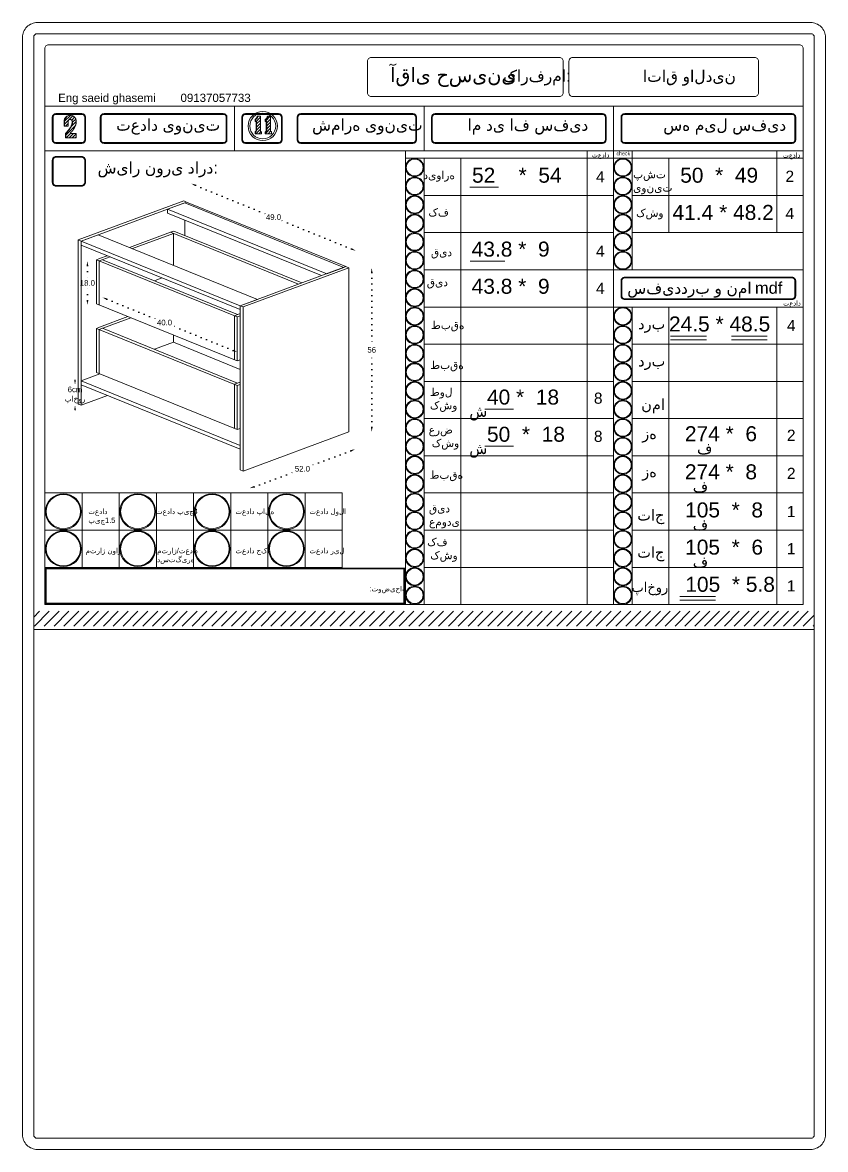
# Model space of a CAD drawing. Header units: centimetres. Extents: x 31 to 5445, y 74 to 2139.
# Drawn here: x 4529 to 4961, y 1533 to 2139 of the extents above; entities that cross this region are included whole.
import ezdxf

# ---------------------------------------------------------------- set-up
doc = ezdxf.new("R2010")
doc.units = ezdxf.units.CM
doc.header["$MEASUREMENT"] = 0
doc.linetypes.add('ACAD_ISO07W100', pattern=[3, 0, -3])
doc.styles.get("Standard").update_dxf_attribs({"font": 'arial.ttf'})
doc.dimstyles.get("Standard").update_dxf_attribs({"dimtxt": 3, "dimasz": 2.5, "dimexe": 0.18, "dimexo": 0.0625, "dimgap": 0.09, "dimtad": 0, "dimtih": 1, "dimtoh": 1, "dimdec": 1, "dimzin": 0, "dimdsep": 46, "dimtxsty": 'Standard', "dimcen": 0.09, "dimse1": 1, "dimse2": 1, "dimadec": 0, "dimazin": 0, "dimtfac": 1, "dimtdec": 1, "dimtofl": 0, "dimtmove": 0, "dimatfit": 3, "dimfxl": 1, "dimtolj": 1, "dimtzin": 0, "dimarcsym": 0})
pattern_1 = [(45, (4088.72, 2629.5665), (-0.8148213, 0.8148213), [])]

# ---------------------------------------------------------------- blocks, each defined once
blk = doc.blocks.new('*D309')
at = {"color": 0, "linetype": 'ACAD_ISO07W100', "lineweight": -2, "transparency": 16777216}
for p, q in [((4716.97, 2004.6), (4716.97, 1964.6)), ((4716.97, 1921.35), (4716.97, 1961.35))]:
    blk.add_line(p, q, dxfattribs=at)
at = {"color": 0, "transparency": 16777216}
for points in [[(4716.56, 2004.6), (4717.39, 2004.6), (4716.97, 2007.1)], [(4716.56, 1921.35), (4717.39, 1921.35), (4716.97, 1918.85)]]:
    blk.add_solid(points, dxfattribs=at)
at = {"layer": 'Defpoints', "color": 0, "transparency": 16777216}
for p in [(4704.67, 2007.1, 9.24), (4704.67, 1918.85, 9.24), (4716.97, 1918.85)]:
    blk.add_point(p, dxfattribs=at)
at = {"color": 0, "lineweight": 20, "transparency": 16777216, "insert": (4716.97, 1962.98), "char_height": 3, "attachment_point": 5}
blk.add_mtext('\\A1;56', dxfattribs=at)
blk = doc.blocks.new('*D310')
at = {"color": 0, "linetype": 'ACAD_ISO07W100', "lineweight": -2, "transparency": 16777216}
for p, q in [((4705.76, 1908.69), (4683.69, 1900.52)), ((4653.65, 1889.39), (4675.72, 1897.57))]:
    blk.add_line(p, q, dxfattribs=at)
at = {"color": 0, "transparency": 16777216}
for points in [[(4705.62, 1909.08), (4705.91, 1908.3), (4708.1, 1909.56)], [(4653.5, 1889.79), (4653.79, 1889), (4651.3, 1888.53)]]:
    blk.add_solid(points, dxfattribs=at)
at = {"layer": 'Defpoints', "color": 0, "transparency": 16777216}
for p in [(4704.67, 1918.85, 9.24), (4647.86, 1897.82, 9.24), (4651.3, 1888.53)]:
    blk.add_point(p, dxfattribs=at)
at = {"color": 0, "lineweight": 20, "transparency": 16777216, "insert": (4679.7, 1899.04), "char_height": 3, "attachment_point": 5}
blk.add_mtext('\\A1;52.0', dxfattribs=at)
blk = doc.blocks.new('*D311')
at = {"color": 0, "linetype": 'ACAD_ISO07W100', "lineweight": -2, "transparency": 16777216}
for p, q in [((4622.19, 2051.46), (4660.17, 2035.97)), ((4706.1, 2017.23), (4668.12, 2032.72))]:
    blk.add_line(p, q, dxfattribs=at)
at = {"color": 0, "transparency": 16777216}
for points in [[(4622.35, 2051.85), (4622.03, 2051.07), (4619.88, 2052.4)], [(4706.25, 2017.61), (4705.94, 2016.84), (4708.41, 2016.28)]]:
    blk.add_solid(points, dxfattribs=at)
at = {"layer": 'Defpoints', "color": 0, "transparency": 16777216}
for p in [(4616.13, 2043.22, 9.24), (4708.41, 2016.28), (4704.67, 2007.1, 9.24)]:
    blk.add_point(p, dxfattribs=at)
at = {"color": 0, "lineweight": 20, "transparency": 16777216, "insert": (4664.14, 2034.34), "char_height": 3, "attachment_point": 5}
blk.add_mtext('\\A1;49.0', dxfattribs=at)
blk = doc.blocks.new('*D312')
at = {"color": 0, "linetype": 'ACAD_ISO07W100', "lineweight": -2, "transparency": 16777216}
for p, q in [((4557.35, 1946.74), (4557.35, 1949.24)), ((4557.35, 1930.68), (4557.35, 1928.18))]:
    blk.add_line(p, q, dxfattribs=at)
at = {"color": 0, "transparency": 16777216}
for points in [[(4556.93, 1946.74), (4557.77, 1946.74), (4557.35, 1944.24)], [(4556.93, 1930.68), (4557.77, 1930.68), (4557.35, 1933.18)]]:
    blk.add_solid(points, dxfattribs=at)
at = {"layer": 'Defpoints', "color": 0, "transparency": 16777216}
for p in [(4560.59, 1944.24, 9.24), (4557.35, 1933.18), (4560.59, 1933.18, 9.24)]:
    blk.add_point(p, dxfattribs=at)
at = {"color": 0, "lineweight": 20, "transparency": 16777216, "insert": (4557.35, 1938.71), "char_height": 3, "attachment_point": 5}
blk.add_mtext('\\A1;6cm\\P{\\fArial|b0|i0|c178|p34;پاخور}', dxfattribs=at)
blk = doc.blocks.new('*D318')
at = {"color": 0, "linetype": 'ACAD_ISO07W100', "lineweight": -2, "transparency": 16777216}
for p, q in [((4574.4, 1990.27), (4601.5, 1979.29)), ((4642.43, 1962.71), (4609.5, 1976.05))]:
    blk.add_line(p, q, dxfattribs=at)
at = {"color": 0, "transparency": 16777216}
for points in [[(4574.56, 1990.66), (4574.24, 1989.89), (4572.08, 1991.21)], [(4642.59, 1963.1), (4642.27, 1962.32), (4644.75, 1961.77)]]:
    blk.add_solid(points, dxfattribs=at)
at = {"layer": 'Defpoints', "color": 0, "transparency": 16777216}
for p in [(4570.41, 1987.09, 9.24), (4643.07, 1957.64, 9.24), (4644.75, 1961.77)]:
    blk.add_point(p, dxfattribs=at)
at = {"color": 0, "lineweight": 20, "transparency": 16777216, "insert": (4605.5, 1977.67), "char_height": 3, "attachment_point": 5}
blk.add_mtext('\\A1;40.0', dxfattribs=at)
blk = doc.blocks.new('*D319')
at = {"color": 0, "linetype": 'ACAD_ISO07W100', "lineweight": -2, "transparency": 16777216}
for p, q in [((4564, 2008.3), (4564, 2000.56)), ((4564, 1989.59), (4564, 1997.32))]:
    blk.add_line(p, q, dxfattribs=at)
at = {"color": 0, "transparency": 16777216}
for points in [[(4563.58, 2008.3), (4564.42, 2008.3), (4564, 2010.8)], [(4563.58, 1989.59), (4564.42, 1989.59), (4564, 1987.09)]]:
    blk.add_solid(points, dxfattribs=at)
at = {"layer": 'Defpoints', "color": 0, "transparency": 16777216}
for p in [(4570.41, 2010.8, 9.24), (4564, 1987.09), (4570.41, 1987.09, 9.24)]:
    blk.add_point(p, dxfattribs=at)
at = {"color": 0, "lineweight": 20, "transparency": 16777216, "insert": (4564, 1998.94), "char_height": 3, "attachment_point": 5}
blk.add_mtext('\\A1;18.0', dxfattribs=at)

msp = doc.modelspace()

# ---------------------------------------------------------------- hatches: boundary and pattern name
at = {"lineweight": 20}
h = msp.add_hatch(dxfattribs=at)
h.set_pattern_fill('ANSI31', color=256, scale=9.218651)
h.set_pattern_definition([(45, (3825.9948, 2628.0991), (-0.8148213, 0.8148213), [])])
h.paths.add_polyline_path([(4557.95, 2079.37), (4554.91, 2079.37), (4554.91, 2079.73), (4555.22, 2080.03), (4555.52, 2080.34), (4555.81, 2080.66), (4556.08, 2080.99), (4556.34, 2081.33), (4556.58, 2081.68), (4556.81, 2082.05), (4557.02, 2082.42), (4557.22, 2082.8), (4557.4, 2083.19), (4557.57, 2083.58), (4557.62, 2083.74), (4557.72, 2083.98), (4557.8, 2084.24), (4557.86, 2084.49), (4557.92, 2084.75), (4557.96, 2085.01), (4557.98, 2085.28), (4558, 2085.54), (4558, 2085.81), (4557.98, 2086.07), (4557.95, 2086.34), (4557.7, 2087.23), (4557.2, 2088.02), (4556.5, 2088.63), (4555.73, 2088.98), (4554.94, 2089.1), (4554.02, 2088.97), (4553.19, 2088.58), (4552.49, 2087.97), (4552, 2087.19), (4551.74, 2086.31), (4551.75, 2085.38), (4551.75, 2083.26), (4553.65, 2083.26), (4553.65, 2086.05), (4553.83, 2086.39), (4554.08, 2086.63), (4554.39, 2086.78), (4554.73, 2086.83), (4554.94, 2086.8), (4555.07, 2086.78), (4555.07, 2086.78), (4555.27, 2086.75), (4555.58, 2086.59), (4555.82, 2086.36), (4555.98, 2086.05), (4556.04, 2085.72), (4556.04, 2085.5), (4556.03, 2085.29), (4556.01, 2085.07), (4555.98, 2084.86), (4555.94, 2084.65), (4555.89, 2084.44), (4555.83, 2084.23), (4555.76, 2084.03), (4555.68, 2083.83), (4555.59, 2083.63), (4555.48, 2083.41), (4555.28, 2083), (4555.05, 2082.59), (4554.82, 2082.2), (4554.56, 2081.81), (4554.3, 2081.44), (4554.02, 2081.07), (4553.72, 2080.72), (4553.42, 2080.37), (4553.1, 2080.04), (4552.77, 2079.72), (4552.42, 2079.41), (4552.42, 2077.06), (4557.95, 2077.06)])
h = msp.add_hatch(dxfattribs=at)
h.set_pattern_fill('ANSI31', color=256, scale=9.218651)
h.set_pattern_definition(pattern_1)
h.paths.add_polyline_path([(4657.47, 2080.32), (4657.4, 2080.36), (4657.33, 2080.4), (4657.27, 2080.45), (4657.22, 2080.5), (4657.17, 2080.56), (4657.13, 2080.63), (4657.1, 2080.7), (4657.08, 2080.77), (4657.07, 2080.85), (4657.06, 2080.93), (4657.06, 2088.57), (4655.63, 2088.57), (4655.61, 2088.39), (4655.57, 2088.21), (4655.52, 2088.04), (4655.45, 2087.87), (4655.37, 2087.71), (4655.28, 2087.56), (4655.17, 2087.42), (4655.05, 2087.28), (4654.92, 2087.16), (4654.78, 2087.05), (4654.63, 2086.95), (4654.47, 2086.86), (4654.47, 2085.78), (4654.78, 2085.78), (4655.02, 2085.76), (4655.02, 2080.96), (4655.01, 2080.88), (4654.99, 2080.81), (4654.97, 2080.74), (4654.93, 2080.67), (4654.9, 2080.61), (4654.85, 2080.55), (4654.8, 2080.5), (4654.74, 2080.45), (4654.68, 2080.4), (4654.61, 2080.37), (4654.54, 2080.34), (4654.47, 2080.32), (4654.47, 2079.22), (4657.62, 2079.22), (4657.62, 2080.28), (4657.54, 2080.3)])
h = msp.add_hatch(dxfattribs=at)
h.set_pattern_fill('ANSI31', color=256, scale=9.218651)
h.set_pattern_definition(pattern_1)
h.paths.add_polyline_path([(4662.93, 2080.32), (4662.86, 2080.36), (4662.8, 2080.4), (4662.74, 2080.45), (4662.68, 2080.5), (4662.64, 2080.56), (4662.6, 2080.63), (4662.57, 2080.7), (4662.54, 2080.77), (4662.53, 2080.85), (4662.53, 2080.93), (4662.53, 2088.57), (4661.09, 2088.57), (4661.07, 2088.39), (4661.03, 2088.21), (4660.98, 2088.04), (4660.92, 2087.87), (4660.83, 2087.71), (4660.74, 2087.56), (4660.63, 2087.42), (4660.51, 2087.28), (4660.38, 2087.16), (4660.24, 2087.05), (4660.09, 2086.95), (4659.93, 2086.86), (4659.93, 2085.78), (4660.25, 2085.78), (4660.48, 2085.76), (4660.48, 2080.96), (4660.47, 2080.88), (4660.46, 2080.81), (4660.43, 2080.74), (4660.4, 2080.67), (4660.36, 2080.61), (4660.31, 2080.55), (4660.26, 2080.5), (4660.2, 2080.45), (4660.14, 2080.4), (4660.08, 2080.37), (4660.01, 2080.34), (4659.93, 2080.32), (4659.93, 2079.22), (4663.08, 2079.22), (4663.08, 2080.28), (4663, 2080.3)])
h = msp.add_hatch(dxfattribs=at)
h.set_pattern_fill('ANSI31', color=256, scale=30)
h.set_pattern_definition([(45, (2332.8813, 1526.2905), (-2.6516504, 2.6516504), [])])
h.paths.add_polyline_path([(4955.1, 1822.39), (4535.1, 1822.39), (4535.1, 1814.39), (4955.1, 1814.39)])

# ---------------------------------------------------------------- linework, layer by layer
for p, q in [((4541.1, 1826.03), (4541.1, 2125)), ((4949.1, 2094.03), (4541.1, 2094.03)), ((4541.1, 1915.05), (4541.1, 2094.03)), ((4643.1, 2070.03), (4643.1, 2094.03)), ((4745.1, 2070.03), (4745.1, 2094.03)), ((4745.1, 2094.03), (4745.1, 2074.03)), ((4847.1, 2070.03), (4847.1, 2094.03)), ((4545.1, 2076.03), (4545.1, 2088.03)), ((4560.95, 2090.03), (4547.1, 2090.03)), ((4562.95, 2088.03), (4562.95, 2076.03)), ((4570.95, 2076.03), (4570.95, 2088.03)), ((4637.1, 2090.03), (4572.95, 2090.03)), ((4639.1, 2076.03), (4639.1, 2088.03)), ((4647.1, 2088.03), (4647.1, 2076.03)), ((4666.81, 2090.03), (4649.1, 2090.03)), ((4654.47, 2086.86), (4654.47, 2085.78)), ((4659.93, 2086.86), (4659.93, 2085.78)), ((4668.81, 2076.03), (4668.81, 2088.03)), ((4676.81, 2076.03), (4676.81, 2088.03)), ((4739.1, 2090.03), (4678.81, 2090.03)), ((4741.1, 2088.03), (4741.1, 2076.03)), ((4749.1, 2076.03), (4749.1, 2088.03)), ((4841.1, 2090.03), (4751.1, 2090.03)), ((4843.1, 2088.03), (4843.1, 2076.03)), ((4851.1, 2076.03), (4851.1, 2088.03)), ((4943.1, 2090.03), (4853.1, 2090.03)), ((4945.1, 2076.03), (4945.1, 2088.03)), ((4654.47, 2079.22), (4657.62, 2079.22)), ((4659.93, 2079.22), (4663.08, 2079.22)), ((4547.1, 2074.03), (4560.95, 2074.03)), ((4637.1, 2074.03), (4572.95, 2074.03)), ((4649.1, 2074.03), (4666.81, 2074.03)), ((4739.1, 2074.03), (4678.81, 2074.03)), ((4751.1, 2074.03), (4841.1, 2074.03)), ((4853.1, 2074.03), (4943.1, 2074.03)), ((4949.1, 2074.03), (4949.1, 1826.03)), ((4541.1, 2070.03), (4949.1, 2070.03)), ((4735.1, 2070.03), (4735.1, 2046.03)), ((4832.93, 1826.03), (4832.93, 2070.03)), ((4847.1, 2070.03), (4847.1, 2046.03)), ((4857.1, 2070.03), (4857.1, 2046.03)), ((4934.88, 2026.03), (4934.88, 2070.03)), ((4735.1, 2066.03), (4949.1, 2066.03)), ((4735.1, 1910.03), (4735.1, 2066.03)), ((4735.1, 1826.03), (4735.1, 2066.03)), ((4745.1, 1910.03), (4745.1, 2066.03)), ((4745.1, 1826.03), (4745.1, 2066.03)), ((4745.1, 2066.03), (4745.1, 2046.03)), ((4764.91, 2066.03), (4764.91, 1826.03)), ((4847.1, 1910.03), (4847.1, 2066.03)), ((4847.1, 1826.03), (4847.1, 2066.03)), ((4857.1, 2026.03), (4857.1, 2066.03)), ((4857.1, 2006.03), (4857.1, 2066.03)), ((4857.1, 2006.03), (4857.1, 2066.03)), ((4857.1, 2066.03), (4857.1, 2046.03)), ((4876.91, 2066.03), (4876.91, 2026.03)), ((4769.8, 2050.43), (4785.13, 2050.43)), ((4745.1, 2046.03), (4847.1, 2046.03)), ((4857.1, 2046.03), (4949.1, 2046.03)), ((4745.1, 2026.03), (4847.1, 2026.03)), ((4949.1, 2026.03), (4857.1, 2026.03)), ((4949.1, 2026.03), (4929.1, 2026.03)), ((4745.1, 2006.03), (4949.1, 2006.03)), ((4769.93, 2010.7), (4788.63, 2010.7)), ((4851.1, 1992.03), (4851.1, 2000.03)), ((4943.1, 2002.03), (4853.1, 2002.03)), ((4945.1, 2000.03), (4945.1, 1992.03)), ((4943.1, 1990.03), (4853.1, 1990.03)), ((4745.1, 1986.03), (4847.1, 1986.03)), ((4949.1, 1986.03), (4847.1, 1986.03)), ((4857.1, 1886.03), (4857.1, 1986.03)), ((4857.1, 1910.03), (4857.1, 1986.03)), ((4857.1, 1906.03), (4857.1, 1986.03)), ((4876.91, 1986.03), (4876.91, 1826.03)), ((4934.88, 1986.03), (4934.88, 1826.03)), ((4877.79, 1970.43), (4897.13, 1970.43)), ((4910.47, 1970.43), (4929.81, 1970.43)), ((4745.1, 1966.03), (4847.1, 1966.03)), ((4745.1, 1966.03), (4764.91, 1966.03)), ((4745.1, 1966.03), (4847.1, 1966.03)), ((4813.61, 1966.03), (4847.1, 1966.03)), ((4857.1, 1966.03), (4949.1, 1966.03)), ((4857.1, 1866.03), (4857.1, 1966.03)), ((4877.79, 1968.41), (4897.13, 1968.41)), ((4910.47, 1968.41), (4929.81, 1968.41)), ((4745.1, 1946.03), (4764.91, 1946.03)), ((4745.1, 1946.03), (4847.1, 1946.03)), ((4857.1, 1946.03), (4949.1, 1946.03)), ((4857.1, 1946.03), (4949.1, 1946.03)), ((4857.1, 1846.03), (4857.1, 1946.03)), ((4777.84, 1931.13), (4793.17, 1931.13)), ((4745.1, 1926.03), (4847.1, 1926.03)), ((4857.1, 1926.03), (4857.1, 1906.03)), ((4857.1, 1926.03), (4949.1, 1926.03)), ((4857.1, 1826.03), (4857.1, 1926.03)), ((4777.84, 1911.13), (4793.17, 1911.13)), ((4745.1, 1906.03), (4847.1, 1906.03)), ((4832.93, 1906.03), (4847.1, 1906.03)), ((4857.1, 1906.03), (4949.1, 1906.03)), ((4857.1, 1906.03), (4857.1, 1886.03)), ((4541.1, 1886.03), (4701.1, 1886.03)), ((4541.1, 1886.03), (4541.1, 1846.03)), ((4541.1, 1886.03), (4541.1, 1846.03)), ((4561.1, 1886.03), (4561.1, 1846.03)), ((4581.1, 1886.03), (4581.1, 1846.03)), ((4601.1, 1886.03), (4601.1, 1846.03)), ((4621.1, 1886.03), (4621.1, 1846.03)), ((4641.1, 1886.03), (4641.1, 1846.03)), ((4661.1, 1886.03), (4661.1, 1846.03)), ((4681.1, 1886.03), (4681.1, 1846.03)), ((4701.1, 1886.03), (4701.1, 1846.03)), ((4745.1, 1886.03), (4847.1, 1886.03)), ((4832.93, 1886.03), (4847.1, 1886.03)), ((4857.1, 1886.03), (4949.1, 1886.03)), ((4857.1, 1886.03), (4949.1, 1886.03)), ((4857.1, 1886.03), (4857.1, 1866.03)), ((4541.1, 1866.03), (4701.1, 1866.03)), ((4745.1, 1866.03), (4847.1, 1866.03)), ((4745.1, 1866.03), (4847.1, 1866.03)), ((4832.93, 1866.03), (4847.1, 1866.03)), ((4857.1, 1866.03), (4949.1, 1866.03)), ((4857.1, 1866.03), (4949.1, 1866.03)), ((4857.1, 1866.03), (4857.1, 1846.03)), ((4541.1, 1846.03), (4701.1, 1846.03)), ((4745.1, 1846.03), (4847.1, 1846.03)), ((4745.1, 1846.03), (4847.1, 1846.03)), ((4832.93, 1846.03), (4847.1, 1846.03)), ((4857.1, 1846.03), (4949.1, 1846.03)), ((4857.1, 1846.03), (4949.1, 1846.03)), ((4857.1, 1846.03), (4857.1, 1826.03)), ((4882.66, 1830.43), (4902, 1830.43)), ((4735.1, 1826.03), (4541.1, 1826.03)), ((4735.1, 1826.03), (4541.1, 1826.03)), ((4735.1, 1826.03), (4847.1, 1826.03)), ((4735.1, 1826.03), (4949.1, 1826.03)), ((4735.1, 1826.03), (4847.1, 1826.03)), ((4735.1, 1826.03), (4949.1, 1826.03)), ((4882.66, 1828.41), (4902, 1828.41)), ((4535.1, 1812.52), (4955.1, 1812.52))]:
    msp.add_line(p, q, dxfattribs=at)
at = {"linetype": 'Continuous', "lineweight": 20, "extrusion": (3.33067e-16, 0.921937, 0.38734)}
for p, q in [((4559.01, 2022.07, 9.24), (4615.81, 2043.11, 9.24)), ((4617.39, 2042.46, 9.24), (4560.59, 2021.43, 9.24)), ((4615.81, 2043.11, 9.24), (4617.39, 2042.46, 9.24)), ((4617.39, 2042.46, 9.24), (4616.36, 2042.08, 9.24)), ((4617.39, 2042.46, 9.24), (4703.09, 2007.74, 9.24)), ((4607.06, 2038.64, 9.24), (4616.36, 2042.08, 9.24)), ((4692.76, 2003.92, 9.24), (4607.06, 2038.64, 9.24)), ((4607.06, 2038.64, 9.24), (4607.06, 2036.53, 9.24)), ((4607.06, 2036.53, 9.24), (4690.04, 2002.91, 9.24)), ((4702.05, 2007.36, 9.24), (4616.36, 2042.08, 9.24)), ((4616.36, 2042.08, 9.24), (4702.05, 2007.36, 9.24)), ((4616.36, 2032.77, 9.24), (4616.36, 2024.45, 9.24)), ((4560.59, 2021.43, 9.24), (4569.88, 2024.87, 9.24)), ((4569.88, 2024.87, 9.24), (4655.58, 1990.15, 9.24)), ((4608.69, 2026.2, 9.24), (4586.71, 2018.06, 9.24)), ((4588.29, 2017.42, 9.24), (4610.27, 2025.56, 9.24)), ((4610.45, 2026.85, 9.24), (4608.69, 2026.2, 9.24)), ((4610.27, 2025.56, 9.24), (4608.69, 2026.2, 9.24)), ((4608.69, 2026.2, 9.24), (4677.56, 1998.29, 9.24)), ((4610.27, 2008.51, 9.24), (4610.27, 2025.56, 9.24)), ((4679.32, 1998.94, 9.24), (4610.45, 2026.85, 9.24)), ((4560.59, 2021.43, 9.24), (4559.01, 2022.07, 9.24)), ((4559.01, 2022.07, 9.24), (4559.01, 1933.82, 9.24)), ((4560.59, 2021.43, 9.24), (4560.59, 1933.18, 9.24)), ((4646.28, 1986.71, 9.24), (4560.59, 2021.43, 9.24)), ((4560.59, 2021.43, 9.24), (4560.59, 2019.32, 9.24)), ((4560.59, 2019.32, 9.24), (4646.28, 1984.6, 9.24)), ((4570.59, 2012.09, 9.24), (4568.83, 2011.44, 9.24)), ((4570.41, 2010.8, 9.24), (4576.28, 2012.97, 9.24)), ((4574.7, 2013.61, 9.24), (4570.59, 2012.09, 9.24)), ((4568.83, 2011.44, 9.24), (4644.65, 1980.71, 9.24)), ((4568.83, 2011.44, 9.24), (4568.83, 1987.73, 9.24)), ((4570.41, 1987.09, 9.24), (4570.41, 2010.8, 9.24)), ((4644.83, 1982, 9.24), (4572.17, 2011.45, 9.24)), ((4646.28, 1986.71, 9.24), (4703.09, 2007.74, 9.24)), ((4704.67, 2007.1, 9.24), (4647.86, 1986.07, 9.24)), ((4692.76, 2003.92, 9.24), (4702.05, 2007.36, 9.24)), ((4703.09, 2007.74, 9.24), (4702.05, 2007.36, 9.24)), ((4703.09, 2007.74, 9.24), (4704.67, 2007.1, 9.24)), ((4704.67, 2007.1, 9.24), (4704.67, 1918.85, 9.24)), ((4604.13, 2001.68, 9.24), (4600.02, 2000.16, 9.24)), ((4568.83, 1987.73, 9.24), (4644.65, 1957, 9.24)), ((4646.28, 1986.71, 9.24), (4655.58, 1990.15, 9.24)), ((4646.28, 1982.54, 9.24), (4643.07, 1981.35, 9.24)), ((4646.28, 1984.6, 9.24), (4646.28, 1986.71, 9.24)), ((4647.86, 1986.07, 9.24), (4646.28, 1986.71, 9.24)), ((4646.28, 1898.46, 9.24), (4646.28, 1986.71, 9.24)), ((4647.86, 1986.07, 9.24), (4647.86, 1897.82, 9.24)), ((4570.41, 1973.91, 9.24), (4587.4, 1980.2, 9.24)), ((4585.82, 1980.84, 9.24), (4570.59, 1975.2, 9.24)), ((4643.07, 1957.64, 9.24), (4643.07, 1981.35, 9.24)), ((4644.65, 1980.71, 9.24), (4646.28, 1981.32, 9.24)), ((4644.65, 1957, 9.24), (4644.65, 1980.71, 9.24)), ((4570.59, 1975.2, 9.24), (4568.83, 1974.55, 9.24)), ((4568.83, 1974.55, 9.24), (4644.65, 1943.83, 9.24)), ((4568.83, 1974.55, 9.24), (4568.83, 1950.84, 9.24)), ((4570.41, 1973.91, 9.24), (4570.41, 1950.2, 9.24)), ((4644.83, 1945.12, 9.24), (4572.17, 1974.56, 9.24)), ((4610.27, 1967.07, 9.24), (4610.27, 1970.93, 9.24)), ((4610.27, 1967.07, 9.24), (4600.02, 1963.28, 9.24)), ((4646.28, 1952.48, 9.24), (4610.27, 1967.07, 9.24)), ((4646.28, 1957.61, 9.24), (4644.65, 1957, 9.24)), ((4570.69, 1950.09, 9.24), (4560.59, 1946.35, 9.24)), ((4560.59, 1946.35, 9.24), (4560.59, 1944.24, 9.24)), ((4646.28, 1911.63, 9.24), (4560.59, 1946.35, 9.24)), ((4568.83, 1950.84, 9.24), (4644.65, 1920.12, 9.24)), ((4646.28, 1945.66, 9.24), (4643.07, 1944.47, 9.24)), ((4560.59, 1944.24, 9.24), (4646.28, 1909.52, 9.24)), ((4643.07, 1920.76, 9.24), (4643.07, 1944.47, 9.24)), ((4644.65, 1943.83, 9.24), (4646.28, 1944.43, 9.24)), ((4644.65, 1920.12, 9.24), (4644.65, 1943.83, 9.24)), ((4559.01, 1933.82, 9.24), (4560.59, 1933.18, 9.24)), ((4560.59, 1933.18, 9.24), (4574.85, 1938.46, 9.24)), ((4646.28, 1920.72, 9.24), (4644.65, 1920.12, 9.24)), ((4647.86, 1897.82, 9.24), (4704.67, 1918.85, 9.24)), ((4646.28, 1909.52, 9.24), (4646.28, 1911.63, 9.24)), ((4646.28, 1898.46, 9.24), (4647.86, 1897.82, 9.24))]:
    msp.add_line(p, q, dxfattribs=at)
at = {"lineweight": 20}
for points in [[(4537.1, 1533), (4953.1, 1533, 0.414214), (4961.1, 1541), (4961.1, 2131, 0.414214), (4953.1, 2139), (4537.1, 2139, 0.414214), (4529.1, 2131), (4529.1, 1541, 0.414214)], [(4537.1, 1539), (4953.1, 1539, 0.414214), (4955.1, 1541), (4955.1, 2131, 0.414214), (4953.1, 2133), (4537.1, 2133, 0.414214), (4535.1, 2131), (4535.1, 1541, 0.414214)], [(4819.95, 2118.25, 0.414214), (4817.95, 2120.25), (4716.71, 2120.25, 0.414214), (4714.71, 2118.25), (4714.71, 2101.21, 0.414214), (4716.71, 2099.21), (4817.95, 2099.21, 0.414214), (4819.95, 2101.21)], [(4825.08, 2099.21), (4923.08, 2099.21, 0.414214), (4925.08, 2101.21), (4925.08, 2118.25, 0.414214), (4923.08, 2120.25), (4825.08, 2120.25, 0.414214), (4823.08, 2118.25), (4823.08, 2101.21, 0.414214)], [(4925.08, 2118.25, 0.414214), (4923.08, 2120.25), (4825.08, 2120.25, 0.414214), (4823.08, 2118.25), (4823.08, 2101.21, 0.414214), (4825.08, 2099.21), (4923.08, 2099.21, 0.414214), (4925.08, 2101.21)], [(4562.95, 2088.03, 0.414214), (4560.95, 2090.03), (4547.1, 2090.03, 0.414214), (4545.1, 2088.03), (4545.1, 2076.03, 0.414214), (4547.1, 2074.03), (4560.95, 2074.03, 0.414214), (4562.95, 2076.03)], [(4562.55, 2088.03, 0.414214), (4560.95, 2089.63), (4547.1, 2089.63, 0.414214), (4545.5, 2088.03), (4545.5, 2076.03, 0.414214), (4547.1, 2074.43), (4560.95, 2074.43, 0.414214), (4562.55, 2076.03)], [(4639.1, 2088.03, 0.414214), (4637.1, 2090.03), (4572.95, 2090.03, 0.414214), (4570.95, 2088.03), (4570.95, 2076.03, 0.414214), (4572.95, 2074.03), (4637.1, 2074.03, 0.414214), (4639.1, 2076.03)], [(4638.7, 2088.03, 0.414214), (4637.1, 2089.63), (4572.95, 2089.63, 0.414214), (4571.35, 2088.03), (4571.35, 2076.03, 0.414214), (4572.95, 2074.43), (4637.1, 2074.43, 0.414214), (4638.7, 2076.03)], [(4668.81, 2088.03, 0.414214), (4666.81, 2090.03), (4649.1, 2090.03, 0.414214), (4647.1, 2088.03), (4647.1, 2076.03, 0.414214), (4649.1, 2074.03), (4666.81, 2074.03, 0.414214), (4668.81, 2076.03)], [(4668.41, 2088.03, 0.414214), (4666.81, 2089.63), (4649.1, 2089.63, 0.414214), (4647.5, 2088.03), (4647.5, 2076.03, 0.414214), (4649.1, 2074.43), (4666.81, 2074.43, 0.414214), (4668.41, 2076.03)], [(4741.1, 2088.03, 0.414214), (4739.1, 2090.03), (4678.81, 2090.03, 0.414214), (4676.81, 2088.03), (4676.81, 2076.03, 0.414214), (4678.81, 2074.03), (4739.1, 2074.03, 0.414214), (4741.1, 2076.03)], [(4740.7, 2088.03, 0.414214), (4739.1, 2089.63), (4678.81, 2089.63, 0.414214), (4677.21, 2088.03), (4677.21, 2076.03, 0.414214), (4678.81, 2074.43), (4739.1, 2074.43, 0.414214), (4740.7, 2076.03)], [(4842.7, 2088.03, 0.414214), (4841.1, 2089.63), (4751.1, 2089.63, 0.414214), (4749.5, 2088.03), (4749.5, 2076.03, 0.414214), (4751.1, 2074.43), (4841.1, 2074.43, 0.414214), (4842.7, 2076.03)], [(4945.1, 2088.03, 0.414214), (4943.1, 2090.03), (4853.1, 2090.03, 0.414214), (4851.1, 2088.03), (4851.1, 2076.03, 0.414214), (4853.1, 2074.03), (4943.1, 2074.03, 0.414214), (4945.1, 2076.03)], [(4944.7, 2088.03, 0.414214), (4943.1, 2089.63), (4853.1, 2089.63, 0.414214), (4851.5, 2088.03), (4851.5, 2076.03, 0.414214), (4853.1, 2074.43), (4943.1, 2074.43, 0.414214), (4944.7, 2076.03)], [(4562.95, 2064.99, 0.414214), (4560.95, 2066.99), (4547.1, 2066.99, 0.414214), (4545.1, 2064.99), (4545.1, 2052.99, 0.414214), (4547.1, 2050.99), (4560.95, 2050.99, 0.414214), (4562.95, 2052.99)], [(4562.95, 2064.99, 0.414214), (4560.95, 2066.99), (4547.1, 2066.99, 0.414214), (4545.1, 2064.99), (4545.1, 2052.99, 0.414214), (4547.1, 2050.99), (4560.95, 2050.99, 0.414214), (4562.95, 2052.99)], [(4562.55, 2064.99, 0.414214), (4560.95, 2066.59), (4547.1, 2066.59, 0.414214), (4545.5, 2064.99), (4545.5, 2052.99, 0.414214), (4547.1, 2051.39), (4560.95, 2051.39, 0.414214), (4562.55, 2052.99)], [(4562.55, 2064.99, 0.414214), (4560.95, 2066.59), (4547.1, 2066.59, 0.414214), (4545.5, 2064.99), (4545.5, 2052.99, 0.414214), (4547.1, 2051.39), (4560.95, 2051.39, 0.414214), (4562.55, 2052.99)], [(4945.1, 2000.03, 0.414214), (4943.1, 2002.03), (4853.1, 2002.03, 0.414214), (4851.1, 2000.03), (4851.1, 1992.03, 0.414214), (4853.1, 1990.03), (4943.1, 1990.03, 0.414214), (4945.1, 1992.03)], [(4944.7, 2000.03, 0.414214), (4943.1, 2001.63), (4853.1, 2001.63, 0.414214), (4851.5, 2000.03), (4851.5, 1992.03, 0.414214), (4853.1, 1990.43), (4943.1, 1990.43, 0.414214), (4944.7, 1992.03)]]:
    msp.add_lwpolyline(points, format="xyb", close=True, dxfattribs=at)
for points in [[(4949.1, 1926.97), (4949.1, 2125, 0.414214), (4947.1, 2127), (4543.1, 2127, 0.414214), (4541.1, 2125), (4541.1, 1926.97)], [(4819.95, 2118.25, 0.414214), (4817.95, 2120.25), (4716.71, 2120.25, 0.414214), (4714.71, 2118.25), (4714.71, 2101.21, 0.414214), (4716.71, 2099.21), (4817.95, 2099.21, 0.414214), (4819.95, 2101.21), (4819.95, 2118.25)]]:
    msp.add_lwpolyline(points, format="xyb", dxfattribs=at)
for points in [[(4551.51, 2083.26), (4551.51, 2085.4), (4551.5, 2086.34), (4551.76, 2087.23), (4552.25, 2088.02), (4552.96, 2088.63), (4553.8, 2089.02), (4554.73, 2089.16), (4555.65, 2089.02), (4555.73, 2088.98), (4556.5, 2088.63), (4557.2, 2088.02), (4557.7, 2087.23), (4557.95, 2086.34), (4557.98, 2086.07), (4558, 2085.81), (4558, 2085.54), (4557.98, 2085.28), (4557.96, 2085.01), (4557.92, 2084.75), (4557.86, 2084.49), (4557.8, 2084.24), (4557.72, 2083.98), (4557.62, 2083.74), (4557.57, 2083.58), (4557.4, 2083.19), (4557.22, 2082.8), (4557.02, 2082.42), (4556.81, 2082.05), (4556.58, 2081.68), (4556.34, 2081.33), (4556.08, 2080.99), (4555.81, 2080.66), (4555.52, 2080.34), (4555.22, 2080.03), (4554.91, 2079.73), (4554.91, 2079.37), (4557.95, 2079.37), (4557.95, 2077.06), (4557.95, 2077), (4552.18, 2077)], [(4551.51, 2083.26), (4551.75, 2083.26), (4553.65, 2083.26), (4553.65, 2085.99), (4553.67, 2086.08), (4553.83, 2086.39), (4554.08, 2086.63), (4554.39, 2086.78), (4554.73, 2086.83), (4554.94, 2086.8), (4555.07, 2086.78), (4555.07, 2086.78)], [(4551.75, 2083.26), (4551.75, 2085.38), (4551.74, 2086.31), (4552, 2087.19), (4552.49, 2087.97), (4553.19, 2088.58), (4554.02, 2088.97), (4554.94, 2089.1), (4555.73, 2088.98)], [(4555.62, 2086.39), (4555.78, 2086.08), (4555.84, 2085.74), (4555.84, 2085.53), (4555.83, 2085.31), (4555.81, 2085.09), (4555.78, 2084.88), (4555.74, 2084.66), (4555.69, 2084.45), (4555.63, 2084.24), (4555.55, 2084.04), (4555.47, 2083.84), (4555.38, 2083.64), (4555.28, 2083.41), (4555.07, 2083), (4554.84, 2082.59), (4554.6, 2082.19), (4554.35, 2081.8), (4554.08, 2081.42), (4553.8, 2081.05), (4553.5, 2080.69), (4553.19, 2080.34), (4552.87, 2080.01), (4552.53, 2079.68), (4552.18, 2079.37), (4552.18, 2077), (4552.42, 2077.06), (4557.95, 2077.06)], [(4555.62, 2086.39), (4555.37, 2086.63), (4555.07, 2086.78), (4555.27, 2086.75), (4555.58, 2086.59), (4555.82, 2086.36), (4555.98, 2086.05), (4556.04, 2085.72), (4556.04, 2085.5), (4556.03, 2085.29), (4556.01, 2085.07), (4555.98, 2084.86), (4555.94, 2084.65), (4555.89, 2084.44), (4555.83, 2084.23), (4555.76, 2084.03), (4555.68, 2083.83), (4555.59, 2083.63), (4555.48, 2083.41), (4555.28, 2083), (4555.05, 2082.59), (4554.82, 2082.2), (4554.56, 2081.81), (4554.3, 2081.44), (4554.02, 2081.07), (4553.72, 2080.72), (4553.42, 2080.37), (4553.1, 2080.04), (4552.77, 2079.72), (4552.42, 2079.41)], [(4654.23, 2079.17), (4657.62, 2079.17), (4657.62, 2079.22), (4657.62, 2080.28), (4657.54, 2080.3), (4657.47, 2080.32), (4657.4, 2080.36), (4657.33, 2080.4), (4657.27, 2080.45), (4657.22, 2080.5), (4657.17, 2080.56), (4657.13, 2080.63), (4657.1, 2080.7), (4657.08, 2080.77), (4657.07, 2080.85), (4657.06, 2080.93), (4657.06, 2088.57), (4657.06, 2088.61), (4655.4, 2088.61), (4655.37, 2088.43), (4655.34, 2088.25), (4655.29, 2088.08), (4655.22, 2087.91), (4655.14, 2087.75), (4655.04, 2087.59), (4654.93, 2087.45), (4654.81, 2087.31), (4654.68, 2087.19), (4654.54, 2087.08), (4654.39, 2086.98), (4654.23, 2086.89), (4654.23, 2085.78), (4654.47, 2085.78), (4654.78, 2085.78), (4654.78, 2080.93), (4654.77, 2080.85), (4654.75, 2080.78), (4654.73, 2080.71), (4654.7, 2080.64), (4654.66, 2080.57), (4654.61, 2080.51), (4654.56, 2080.46), (4654.5, 2080.41), (4654.44, 2080.37), (4654.37, 2080.33), (4654.3, 2080.31), (4654.23, 2080.28), (4654.23, 2079.17), (4654.47, 2079.22), (4654.47, 2080.32), (4654.54, 2080.34), (4654.61, 2080.37), (4654.68, 2080.4), (4654.74, 2080.45), (4654.8, 2080.5), (4654.85, 2080.55), (4654.9, 2080.61), (4654.93, 2080.67), (4654.97, 2080.74), (4654.99, 2080.81), (4655.01, 2080.88), (4655.02, 2080.96), (4655.02, 2085.76), (4654.78, 2085.78)], [(4654.23, 2086.89), (4654.47, 2086.86), (4654.63, 2086.95), (4654.78, 2087.05), (4654.92, 2087.16), (4655.05, 2087.28), (4655.17, 2087.42), (4655.28, 2087.56), (4655.37, 2087.71), (4655.45, 2087.87), (4655.52, 2088.04), (4655.57, 2088.21), (4655.61, 2088.39), (4655.63, 2088.57)], [(4655.4, 2088.61), (4655.63, 2088.57), (4657.06, 2088.57)], [(4659.69, 2079.17), (4663.08, 2079.17), (4663.08, 2079.22), (4663.08, 2080.28), (4663, 2080.3), (4662.93, 2080.32), (4662.86, 2080.36), (4662.8, 2080.4), (4662.74, 2080.45), (4662.68, 2080.5), (4662.64, 2080.56), (4662.6, 2080.63), (4662.57, 2080.7), (4662.54, 2080.77), (4662.53, 2080.85), (4662.53, 2080.93), (4662.53, 2088.57), (4662.53, 2088.61), (4660.86, 2088.61), (4660.84, 2088.43), (4660.8, 2088.25), (4660.75, 2088.08), (4660.68, 2087.91), (4660.6, 2087.75), (4660.51, 2087.59), (4660.4, 2087.45), (4660.28, 2087.31), (4660.14, 2087.19), (4660, 2087.08), (4659.85, 2086.98), (4659.69, 2086.89), (4659.69, 2085.78), (4659.93, 2085.78), (4660.25, 2085.78), (4660.25, 2080.93), (4660.24, 2080.85), (4660.22, 2080.78), (4660.19, 2080.71), (4660.16, 2080.64), (4660.12, 2080.57), (4660.07, 2080.51), (4660.02, 2080.46), (4659.96, 2080.41), (4659.9, 2080.37), (4659.83, 2080.33), (4659.76, 2080.31), (4659.69, 2080.28), (4659.69, 2079.17), (4659.93, 2079.22), (4659.93, 2080.32), (4660.01, 2080.34), (4660.08, 2080.37), (4660.14, 2080.4), (4660.2, 2080.45), (4660.26, 2080.5), (4660.31, 2080.55), (4660.36, 2080.61), (4660.4, 2080.67), (4660.43, 2080.74), (4660.46, 2080.81), (4660.47, 2080.88), (4660.48, 2080.96), (4660.48, 2085.76), (4660.25, 2085.78)], [(4659.69, 2086.89), (4659.93, 2086.86), (4660.09, 2086.95), (4660.24, 2087.05), (4660.38, 2087.16), (4660.51, 2087.28), (4660.63, 2087.42), (4660.74, 2087.56), (4660.83, 2087.71), (4660.92, 2087.87), (4660.98, 2088.04), (4661.03, 2088.21), (4661.07, 2088.39), (4661.09, 2088.57)], [(4660.86, 2088.61), (4661.09, 2088.57), (4662.53, 2088.57)], [(4552.18, 2079.37), (4552.42, 2079.41), (4552.42, 2077.06)]]:
    msp.add_lwpolyline(points, dxfattribs=at)
for points in [[(4541.1, 2070.03), (4949.1, 2070.03), (4949.1, 1826.03), (4541.1, 1826.03)], [(4541.1, 2070.03), (4949.1, 2070.03), (4949.1, 1826.03), (4541.1, 1826.03)], [(4734.7, 1845.63), (4541.5, 1845.63), (4541.5, 1826.43), (4734.7, 1826.43)], [(4734.3, 1845.23), (4541.9, 1845.23), (4541.9, 1826.83), (4734.3, 1826.83)]]:
    msp.add_lwpolyline(points, close=True, dxfattribs=at)
for centre, radius in [((4658.36, 2083.36), 7.86), ((4658.36, 2083.36), 6.94), ((4740.1, 2061.03), 4.92), ((4740.1, 2061.03), 4.52), ((4852.1, 2061.03), 4.92), ((4852.1, 2061.03), 4.52), ((4740.1, 2051.03), 4.92), ((4740.1, 2051.03), 4.52), ((4852.1, 2051.03), 4.92), ((4852.1, 2051.03), 4.52), ((4740.1, 2041.03), 4.92), ((4740.1, 2041.03), 4.52), ((4852.1, 2041.03), 4.92), ((4852.1, 2041.03), 4.52), ((4740.1, 2031.03), 4.92), ((4740.1, 2031.03), 4.52), ((4852.1, 2031.03), 4.92), ((4852.1, 2031.03), 4.52), ((4740.1, 2021.03), 4.92), ((4740.1, 2021.03), 4.52), ((4852.1, 2021.03), 4.92), ((4852.1, 2021.03), 4.52), ((4740.1, 2011.03), 4.92), ((4740.1, 2011.03), 4.52), ((4852.1, 2011.03), 4.92), ((4852.1, 2011.03), 4.52), ((4740.1, 2001.03), 4.92), ((4740.1, 2001.03), 4.52), ((4740.1, 1991.03), 4.92), ((4740.1, 1991.03), 4.52), ((4740.1, 1981.03), 4.92), ((4740.1, 1981.03), 4.52), ((4852.1, 1981.03), 4.92), ((4852.1, 1981.03), 4.52), ((4740.1, 1971.03), 4.92), ((4852.1, 1971.03), 4.92), ((4740.1, 1971.03), 4.52), ((4852.1, 1971.03), 4.52), ((4740.1, 1961.03), 4.92), ((4740.1, 1961.03), 4.52), ((4852.1, 1961.03), 4.92), ((4852.1, 1961.03), 4.52), ((4740.1, 1951.03), 4.92), ((4740.1, 1951.03), 4.52), ((4852.1, 1951.03), 4.92), ((4852.1, 1951.03), 4.52), ((4740.1, 1941.03), 4.92), ((4740.1, 1941.03), 4.52), ((4852.1, 1941.03), 4.92), ((4852.1, 1941.03), 4.52), ((4740.1, 1931.03), 4.92), ((4740.1, 1931.03), 4.52), ((4852.1, 1931.03), 4.92), ((4852.1, 1931.03), 4.52), ((4740.1, 1921.03), 4.92), ((4740.1, 1921.03), 4.52), ((4852.1, 1921.03), 4.92), ((4852.1, 1921.03), 4.52), ((4740.1, 1911.03), 4.92), ((4740.1, 1911.03), 4.52), ((4852.1, 1911.03), 4.92), ((4852.1, 1911.03), 4.52), ((4740.1, 1901.03), 4.92), ((4740.1, 1901.03), 4.52), ((4852.1, 1901.03), 4.92), ((4852.1, 1901.03), 4.52), ((4740.1, 1891.03), 4.92), ((4740.1, 1891.03), 4.52), ((4852.1, 1891.03), 4.92), ((4852.1, 1891.03), 4.52), ((4551.1, 1876.03), 9.6), ((4551.1, 1876.03), 9.2), ((4591.1, 1876.03), 9.6), ((4591.1, 1876.03), 9.2), ((4631.1, 1876.03), 9.6), ((4631.1, 1876.03), 9.2), ((4671.1, 1876.03), 9.6), ((4671.1, 1876.03), 9.2), ((4740.1, 1881.03), 4.92), ((4740.1, 1881.03), 4.52), ((4852.1, 1881.03), 4.92), ((4852.1, 1881.03), 4.52), ((4740.1, 1871.03), 4.92), ((4740.1, 1871.03), 4.52), ((4852.1, 1871.03), 4.92), ((4852.1, 1871.03), 4.52), ((4551.1, 1856.03), 9.6), ((4551.1, 1856.03), 9.2), ((4591.1, 1856.03), 9.6), ((4591.1, 1856.03), 9.2), ((4631.1, 1856.03), 9.6), ((4631.1, 1856.03), 9.2), ((4671.1, 1856.03), 9.6), ((4671.1, 1856.03), 9.2), ((4740.1, 1861.03), 4.92), ((4740.1, 1861.03), 4.52), ((4852.1, 1861.03), 4.92), ((4852.1, 1861.03), 4.52), ((4740.1, 1851.03), 4.92), ((4740.1, 1851.03), 4.52), ((4852.1, 1851.03), 4.92), ((4852.1, 1851.03), 4.52), ((4740.1, 1841.03), 4.92), ((4740.1, 1841.03), 4.52), ((4852.1, 1841.03), 4.92), ((4852.1, 1841.03), 4.52), ((4740.1, 1831.03), 4.92), ((4740.1, 1831.03), 4.52), ((4852.1, 1831.03), 4.92), ((4852.1, 1831.03), 4.52)]:
    msp.add_circle(centre, radius, dxfattribs=at)
for centre, start, end in [((4547.1, 2088.03), 90, 180), ((4560.95, 2088.03), 0, 90), ((4572.95, 2088.03), 90, 180), ((4637.1, 2088.03), 0, 90), ((4649.1, 2088.03), 90, 180), ((4666.81, 2088.03), 0, 90), ((4678.81, 2088.03), 90, 180), ((4739.1, 2088.03), 0, 90), ((4751.1, 2088.03), 90, 180), ((4841.1, 2088.03), 0, 90), ((4853.1, 2088.03), 90, 180), ((4943.1, 2088.03), 0, 90), ((4547.1, 2076.03), 180, 270), ((4560.95, 2076.03), 270, 0), ((4572.95, 2076.03), 180, 270), ((4637.1, 2076.03), 270, 0), ((4649.1, 2076.03), 180, 270), ((4666.81, 2076.03), 270, 0), ((4678.81, 2076.03), 180, 270), ((4739.1, 2076.03), 270, 0), ((4751.1, 2076.03), 180, 270), ((4841.1, 2076.03), 270, 0), ((4853.1, 2076.03), 180, 270), ((4943.1, 2076.03), 270, 0), ((4853.1, 2000.03), 90, 180), ((4943.1, 2000.03), 0, 90), ((4853.1, 1992.03), 180, 270), ((4943.1, 1992.03), 270, 0)]:
    msp.add_arc(centre, 2, start, end, dxfattribs=at)

# ---------------------------------------------------------------- texts
at = {"lineweight": 20, "attachment_point": 1}
for s, width, gutter_width, heights, insert, char_height in [('{\\fArial|b0|i0|c178|p34;آقای حسینی}', 67.5041, 355.35, [16.53], (4726.88, 2114.8), 7.8391), ('{\\fArial|b0|i0|c178|p34;کارفرما:}', 0.2338, 164.79, [0], (4787.65, 2113.54), 6.3113), ('{\\fArial|b0|i0|c178|p34;اتاق والدین}', 65.3788, 164.79, [0], (4862.85, 2113.41), 6.3113), ('{\\fArial|b0|i0|c178|p34;Eng saeid ghasemi}', 79.2452, 164.79, [0], (4548.27, 2100.73), 4.4179), ('{\\fArial|b0|i0|c178|p34;09137057733 }', 65.4498, 164.79, [0], (4614.11, 2100.73), 4.4179), ('{\\fArial|b0|i0|c178|p34;تعداد یونیت}', 65.4498, 164.79, [0], (4579.48, 2087.15), 6.3113), ('{\\fArial|b0|i0|c178|p34;شماره یونیت}', 65.4498, 164.79, [0], (4684.9, 2087.15), 6.3113), ('{\\fArial|b0|i0|c178|p34;ام دی اف سفید}', 65.4498, 164.79, [0], (4768.52, 2087.15), 6.3113), ('{\\fArial|b0|i0|c178|p34;سه میل سفید}', 65.4498, 164.79, [0], (4873.84, 2087.15), 6.3113), ('{\\fArial|b0|i0|c178|p34;تعداد }', 21.7486, 164.79, [0], (4835.35, 2069.16), 2.6665), ('{\\fArial|b0|i0|c178|p34;check}', 8.423, 164.79, [0], (4848.68, 2069.57), 2.0101), ('{\\fArial|b0|i0|c178|p34;تعداد }', 65.4498, 164.79, [0], (4938.11, 2069.04), 2.6665), ('{\\fArial|b0|i0|c178|p34;شیار نوری دارد:}', 65.4498, 164.79, [0], (4569.48, 2064.11), 6.3113), ('{\\fArial|b0|i0|c178|p34;شیار نوری دارد:}', 65.4498, 164.79, [0], (4569.48, 2064.11), 6.3113), ('52    *  54', 65.2593, 462.54, [8.23], (4770.94, 2060.93), 8.0603), ('50  *  49', 51.9382, 462.54, [8.23], (4882.94, 2060.93), 8.06), ('{\\fArial|b0|i0|c178|p34;دیواره }', 17.3175, 247.18, [0], (4744.75, 2059.12), 4.3074), ('4{\\fArial|b0|i0|c178|p34; }', 8.5903, 164.79, [0], (4837.63, 2059.06), 6), ('{\\fArial|b0|i0|c178|p34;پشت \\Pیونیت}', 19.3052, 247.18, [0], (4857.6, 2059.57), 4.3074), ('2{\\fArial|b0|i0|c178|p34; }', 8.5903, 164.79, [0], (4939.58, 2059.33), 6), ('{\\fArial|b0|i0|c178|p34;کف }', 15.3367, 247.18, [0], (4747.49, 2039.12), 4.3074), ('{\\fArial|b0|i0|c178|p34;کشو }', 17.7019, 247.18, [0], (4859.21, 2038.85), 4.3074), ('41.{\\fArial|b0|i0|c178|p34;4} * 48.2', 81.1131, 462.54, [8.23], (4878.83, 2040.93), 8.0603), ('4', 8.5903, 164.79, [0], (4939.58, 2039.33), 6), ('43.{\\fArial|b0|i0|c178|p34;8} *  9', 65.2593, 462.54, [0], (4770.74, 2021.2), 8.0603), ('4{\\fArial|b0|i0|c178|p34; }', 8.5903, 164.79, [0], (4837.63, 2019.06), 6), ('{\\fArial|b0|i0|c178|p34;قید}', 20.995, 247.18, [0], (4748.84, 2017.65), 4.3074), ('{\\fArial|b0|i0|c178|p34;قید  \\P }', 21.1589, 247.18, [0], (4746.61, 2001.52), 4.3074), ('43.{\\fArial|b0|i0|c178|p34;8} *  9', 65.2593, 462.54, [0], (4770.74, 2001.2), 8.0603), ('4{\\fArial|b0|i0|c178|p34; }', 8.5903, 164.79, [0], (4837.63, 1999.06), 6), ('{\\fArial|b0|i0|c178|p34;سفید}', 27.2115, 164.79, [0], (4854.48, 1999.45), 6.3113), ('{\\fArial|b0|i0|c178|p34;درب و نما}', 37.9785, 164.79, [0], (4883.34, 1999.45), 6.3113), ('mdf', 37.9785, 164.79, [0], (4923.18, 1999.45), 6.311), ('{\\fArial|b0|i0|c178|p34;تعداد }', 65.4498, 164.79, [0], (4938.33, 1989.48), 2.6665), ('{\\fArial|b0|i0|c178|p34;طبقه}', 16.0176, 247.18, [0], (4748.89, 1978.45), 4.3074), ('{\\fArial|b0|i0|c178|p34;درب}', 20.6748, 340.12, [0], (4860.3, 1980.03), 5.927), ('24.5 * 48.5', 65.2593, 462.54, [8.23], (4876.91, 1980.93), 8.0603), ('4', 8.5903, 164.79, [0], (4940.35, 1979.06), 6), ('{\\fArial|b0|i0|c178|p34;درب}', 20.6748, 340.12, [0], (4860.3, 1960.03), 5.927), ('{\\fArial|b0|i0|c178|p34;طبقه}', 14.1457, 164.79, [0], (4748.53, 1956.99), 4.3074), ('{\\fArial|b0|i0|c178|p34;طول \\Pکشو}', 17.6756, 164.79, [0], (4748.29, 1942.55), 4.3074), ('40 *{\\fArial|b0|i0|c178|p34; } 18', 65.2593, 462.54, [0], (4778.98, 1941.63), 8.0603), ('8{\\fArial|b0|i0|c178|p34; }', 8.5903, 164.79, [0], (4836.5, 1940), 6), ('{\\fArial|b0|i0|c178|p34;نما}', 11.1787, 164.79, [0], (4861.95, 1936.65), 5.927), ('{\\fArial|b0|i0|c178|p34;ش}', 15.3157, 346.26, [0], (4769.49, 1933.03), 6.0339), ('50  *  18', 65.2593, 462.54, [0], (4778.98, 1921.63), 8.06), ('274 *  6', 57.9712, 462.54, [8.23], (4885.46, 1921.93), 8.06), ('{\\fArial|b0|i0|c178|p34;عرض \\P کشو}', 18.5758, 164.79, [0], (4747.61, 1922.25), 4.3074), ('8', 8.5903, 164.79, [0], (4836.5, 1919.5), 6), ('{\\fArial|b0|i0|c178|p34;زه}', 13.4202, 164.79, [0], (4862.5, 1921), 5.927), ('2{\\fArial|b0|i0|c178|p34; }', 8.5903, 164.79, [0], (4940.35, 1920.06), 6), ('{\\fArial|b0|i0|c178|p34;ش}', 15.3157, 346.26, [0], (4769.49, 1913.03), 6.0339), ('{\\fArial|b0|i0|c178|p34;ف}', 15.3157, 346.26, [0], (4892, 1913.07), 6.0339), ('{\\fArial|b0|i0|c178|p34;طبقه}', 14.2061, 164.79, [0], (4748.15, 1897.94), 4.3074), ('{\\fArial|b0|i0|c178|p34;زه}', 13.4202, 164.79, [0], (4862.5, 1900.5), 5.927), ('274 *  8', 57.9712, 462.54, [8.23], (4885.46, 1901.43), 8.06), ('2{\\fArial|b0|i0|c178|p34; }', 8.5903, 164.79, [0], (4940.35, 1899.56), 6), ('{\\fArial|b0|i0|c178|p34;ف}', 15.3157, 346.26, [0], (4889.72, 1892.57), 6.0339), ('{\\fArial|b0|i0|c178|p34;قید \\Pعمودی}', 14.0099, 164.79, [0], (4747.76, 1879.92), 4.3074), ('105  *  8', 65.2593, 462.54, [8.23], (4885.58, 1880.93), 8.06), ('1{\\fArial|b0|i0|c178|p34; }', 8.5903, 164.79, [0], (4940.35, 1879.06), 6), ('تعداد \\Pپیچ1.5', 65.4498, 164.79, [0], (4564.51, 1877.57), 2.872), ('تعداد پیچ4', 65.4498, 164.79, [0], (4600.91, 1877.57), 2.872), ('تعداد پایه', 65.4498, 164.79, [0], (4643.63, 1877.57), 2.872), ('تعداد لولا', 65.4498, 164.79, [0], (4683.44, 1877.57), 2.872), ('{\\fArial|b0|i0|c178|p34;تاج}', 13.2883, 164.79, [0], (4859.84, 1877.14), 5.927), ('{\\fArial|b0|i0|c178|p34;ف}', 15.3157, 346.26, [0], (4889.72, 1872.07), 6.0339), ('{\\fArial|b0|i0|c178|p34;کف }\\P{\\fArial|b0|i0|c178|p34; کشو}', 17.5398, 164.79, [0], (4746.79, 1861.91), 4.3074), ('105  *  6', 65.2593, 462.54, [8.23], (4885.58, 1860.93), 8.06), ('متراژ نوار', 65.4498, 164.79, [0], (4563.04, 1856.49), 2.872), ('متراژ/تعداد\\Pدستگیره', 65.4498, 164.79, [0], (4601.48, 1856.49), 2.8716), ('تعداد جک', 65.4498, 164.79, [0], (4643.63, 1856.49), 2.872), ('تعداد ریل', 65.4498, 164.79, [0], (4683.44, 1856.49), 2.872), ('{\\fArial|b0|i0|c178|p34;تاج}', 13.2883, 164.79, [0], (4859.84, 1857.14), 5.927), ('1{\\fArial|b0|i0|c178|p34; }', 8.5903, 164.79, [0], (4940.35, 1859.06), 6), ('{\\fArial|b0|i0|c178|p34;ف}', 15.3157, 346.26, [0], (4889.72, 1852.07), 6.0339), ('{\\fArial|b0|i0|c178|p34;پاخور}', 12.8103, 147.32, [0], (4856.75, 1838.09), 5.2987), ('105  * 5.8', 65.2593, 462.54, [8.23], (4885.69, 1840.93), 8.06), ('1{\\fArial|b0|i0|c178|p34; }', 8.5903, 164.79, [0], (4940.35, 1839.06), 6), (':توضیحات', 65.4498, 164.79, [0], (4715.74, 1835.96), 2.872)]:
    msp.add_mtext_dynamic_manual_height_columns(s, width=width, gutter_width=gutter_width, heights=heights, dxfattribs=dict(at, insert=insert, char_height=char_height))

# ---------------------------------------------------------------- dimensions: what is measured, and where the dimension line sits
at = {"lineweight": 20}
for p1, p2, distance, text, picture, middle in [((4616.13, 2043.22, 9.24), (4704.67, 2007.1, 9.24), 9.91, '49.0', '*D311', (4664.14, 2034.34)), ((4560.59, 1944.24, 9.24), (4560.59, 1933.18, 9.24), -3.24, '6cm\\P{\\fArial|b0|i0|c178|p34;پاخور}', '*D312', (4557.35, 1938.71)), ((4704.67, 1918.85, 9.24), (4647.86, 1897.82, 9.24), 9.91, '52.0', '*D310', (4679.7, 1899.04))]:
    dim = msp.add_aligned_dim(p1=p1, p2=p2, distance=distance, text=text, dimstyle='Standard', dxfattribs=at)
    dim.commit()
    dim.dimension.update_dxf_attribs({"geometry": picture, "text_midpoint": middle})
for base, p1, p2, angle, text, picture, middle in [((4564, 1987.09), (4570.41, 2010.8, 9.24), (4570.41, 1987.09, 9.24), 270, '18.0', '*D319', (4564, 1998.94)), ((4644.75, 1961.77), (4570.41, 1987.09, 9.24), (4643.07, 1957.64, 9.24), 337.94354, '40.0', '*D318', (4605.5, 1977.67))]:
    dim = msp.add_linear_dim(base=base, p1=p1, p2=p2, angle=angle, text=text, dimstyle='Standard', dxfattribs=at)
    dim.commit()
    dim.dimension.update_dxf_attribs({"geometry": picture, "text_midpoint": middle, "dimtype": 161})
dim = msp.add_linear_dim(base=(4716.97, 1918.85), p1=(4704.67, 2007.1, 9.24), p2=(4704.67, 1918.85, 9.24), angle=90, text='56', dimstyle='Standard', dxfattribs=at)
dim.commit()
dim.dimension.update_dxf_attribs({"geometry": '*D309', "text_midpoint": (4716.97, 1962.98)})

doc.saveas('drawing.dxf')
